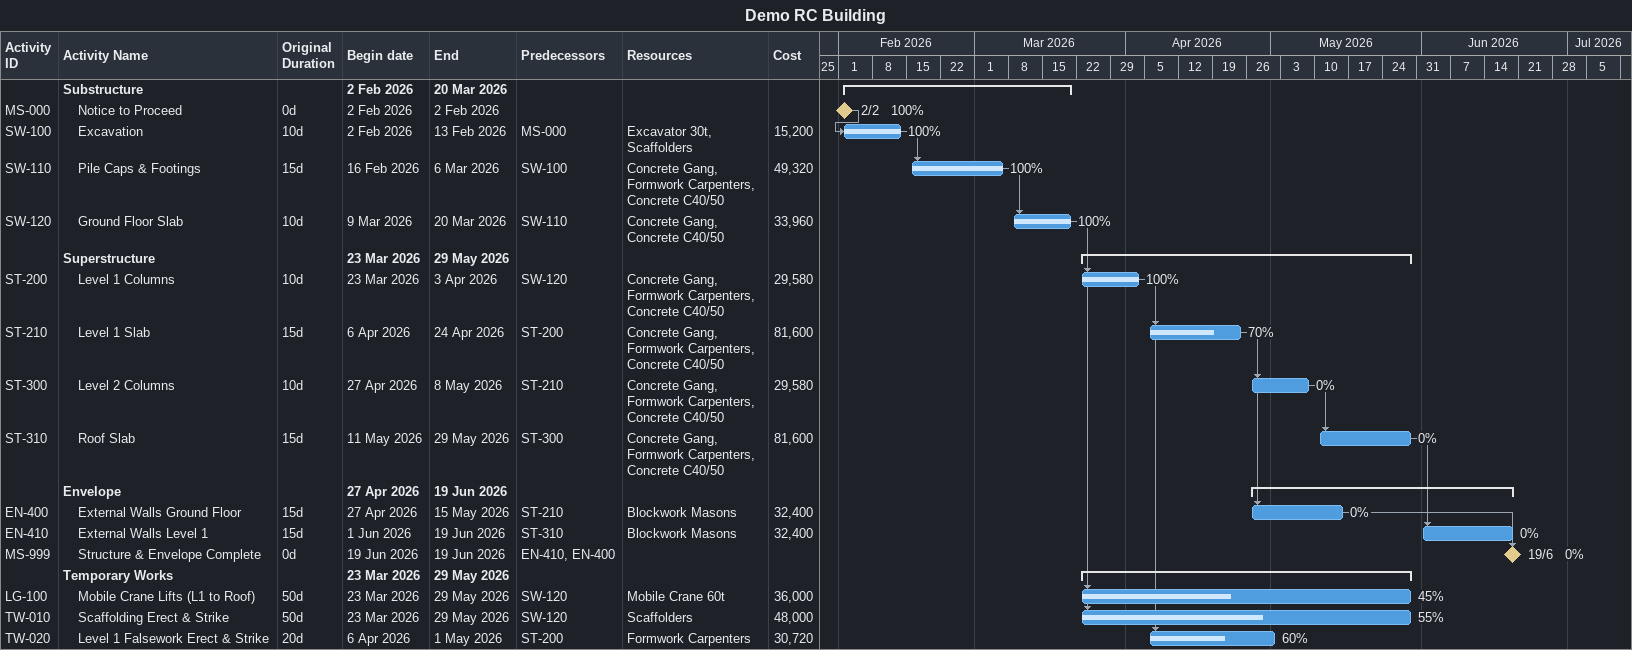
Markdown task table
Demo RC Building

| ID | Level | Task | Original duration | Start | Finish | Predecessors | Resources | % complete | Cost |
|---|---|---|---|---|---|---|---|---|---|
|  | 1 | **Substructure** |  | 2026-02-02 | 2026-03-20 |  |  |  |  |
| MS-000 | 2 | Notice to Proceed | 0d | 2026-02-02 | 2026-02-02 |  |  | 100 |  |
| SW-100 | 2 | Excavation | 10d | 2026-02-02 | 2026-02-13 | MS-000 | Excavator 30t, Scaffolders | 100 | 15200 |
| SW-110 | 2 | Pile Caps & Footings | 15d | 2026-02-16 | 2026-03-06 | SW-100 | Concrete Gang, Formwork Carpenters, Concrete C40/50 | 100 | 49320 |
| SW-120 | 2 | Ground Floor Slab | 10d | 2026-03-09 | 2026-03-20 | SW-110 | Concrete Gang, Concrete C40/50 | 100 | 33960 |
|  | 1 | **Superstructure** |  | 2026-03-23 | 2026-05-29 |  |  |  |  |
| ST-200 | 2 | Level 1 Columns | 10d | 2026-03-23 | 2026-04-03 | SW-120 | Concrete Gang, Formwork Carpenters, Concrete C40/50 | 100 | 29580 |
| ST-210 | 2 | Level 1 Slab | 15d | 2026-04-06 | 2026-04-24 | ST-200 | Concrete Gang, Formwork Carpenters, Concrete C40/50 | 70 | 81600 |
| ST-300 | 2 | Level 2 Columns | 10d | 2026-04-27 | 2026-05-08 | ST-210 | Concrete Gang, Formwork Carpenters, Concrete C40/50 | 0 | 29580 |
| ST-310 | 2 | Roof Slab | 15d | 2026-05-11 | 2026-05-29 | ST-300 | Concrete Gang, Formwork Carpenters, Concrete C40/50 | 0 | 81600 |
|  | 1 | **Envelope** |  | 2026-04-27 | 2026-06-19 |  |  |  |  |
| EN-400 | 2 | External Walls Ground Floor | 15d | 2026-04-27 | 2026-05-15 | ST-210 | Blockwork Masons | 0 | 32400 |
| EN-410 | 2 | External Walls Level 1 | 15d | 2026-06-01 | 2026-06-19 | ST-310 | Blockwork Masons | 0 | 32400 |
| MS-999 | 2 | Structure & Envelope Complete | 0d | 2026-06-19 | 2026-06-19 | EN-410, EN-400 |  | 0 |  |
|  | 1 | **Temporary Works** |  | 2026-03-23 | 2026-05-29 |  |  |  |  |
| LG-100 | 2 | Mobile Crane Lifts (L1 to Roof) | 50d | 2026-03-23 | 2026-05-29 | SW-120 | Mobile Crane 60t | 45 | 36000 |
| TW-010 | 2 | Scaffolding Erect & Strike | 50d | 2026-03-23 | 2026-05-29 | SW-120 | Scaffolders | 55 | 48000 |
| TW-020 | 2 | Level 1 Falsework Erect & Strike | 20d | 2026-04-06 | 2026-05-01 | ST-200 | Formwork Carpenters | 60 | 30720 |
